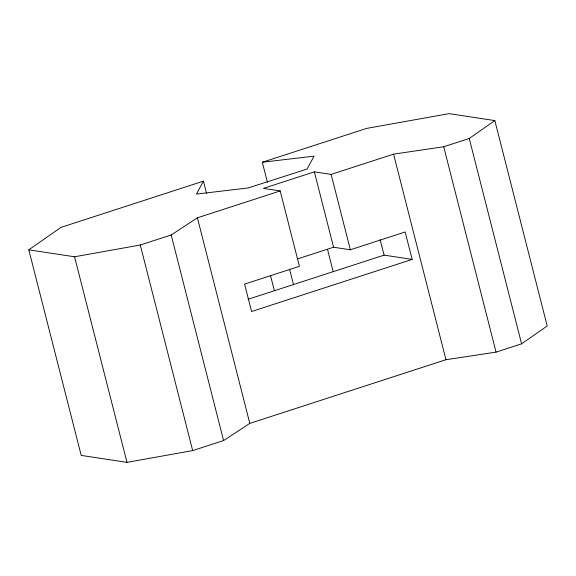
<?xml version="1.0" encoding="UTF-8"?>
<svg xmlns="http://www.w3.org/2000/svg" width="576" height="576" viewBox="0 0 576 576"><rect width="100%" height="100%" fill="white"/><g stroke="black" fill="none" stroke-linecap="round" stroke-linejoin="round"><path stroke-width="0.86" d="M262.31 162.266L366.61 128.412L449.086 113.638L494.849 120.593L547.2 325.966L521.59 343.836L496.058 352.123L445.968 359.719L249.804 423.389L223.596 440.554L192.679 450.59L126.972 462.362L81.202 455.407L28.8 249.826L60.941 227.398L203.443 181.145L196.402 194.09L248.184 187.949L307.051 169.07L314.093 156.125L262.31 162.266L267.415 182.282M297.914 258.804L333.569 247.234L350.345 249.782L405.173 231.991L412.157 259.402L251.575 311.522L244.584 284.112L299.412 266.321L280.195 190.937L263.419 188.388L314.359 171.857L331.135 174.406L393.566 154.145L443.707 146.758L469.246 138.463L494.849 120.593M28.8 249.826L74.57 256.781L140.278 245.016L171.194 234.979L197.402 217.814L280.195 190.937M248.09 299.268L384.084 255.132L412.157 259.402M469.246 138.463L521.59 343.836M443.707 146.758L496.058 352.123M393.566 154.145L445.968 359.719M380.153 239.717L384.084 255.132M331.135 174.406L350.345 249.782M314.359 171.857L333.569 247.234M327.521 249.379L333.202 271.649M289.598 269.302L293.587 284.969M270.454 275.321L274.385 290.736M203.443 181.145L206.554 193.342M197.402 217.814L249.804 423.389M171.194 234.979L223.596 440.554M140.278 245.016L192.679 450.59M74.57 256.781L126.972 462.362"/></g></svg>
